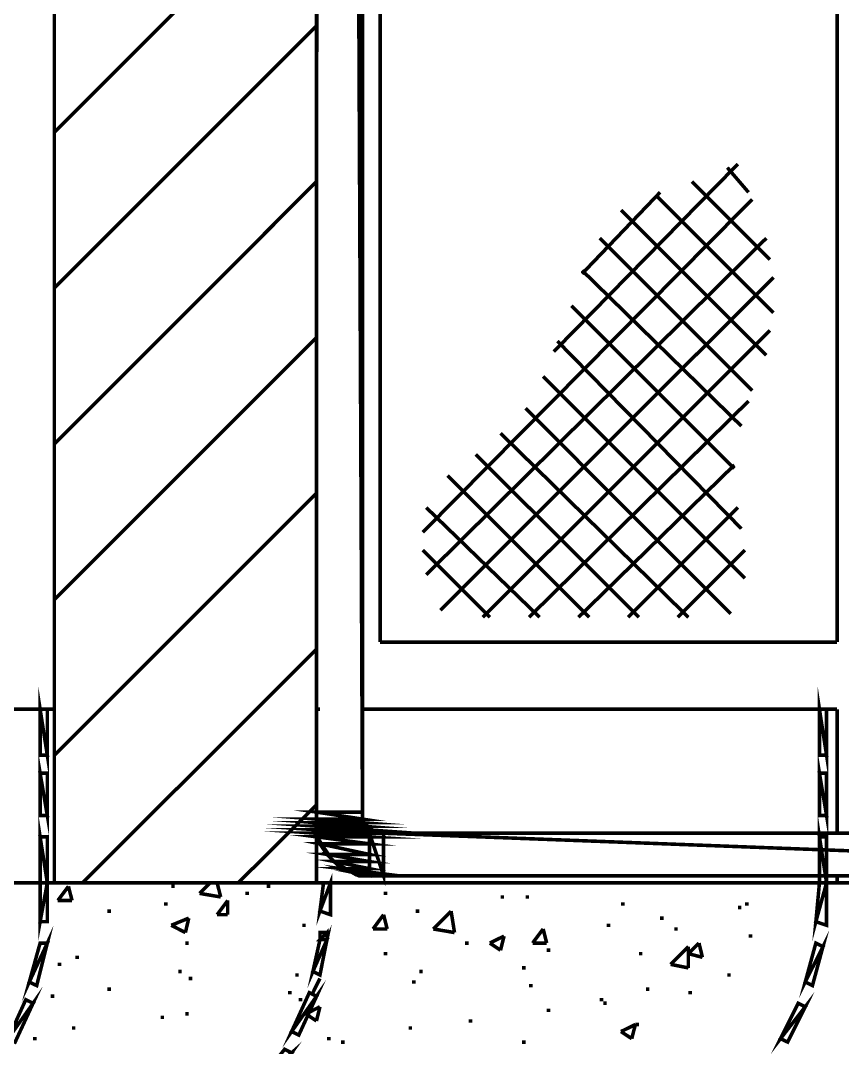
# Model space of a CAD drawing. Header units: metres. Extents: x 3290 to 4536, y 1562 to 1983.
# Drawn here: x 4039.74 to 4045.07, y 1679.94 to 1686.6 of the extents above; entities that cross this region are included whole.
import ezdxf

# ---------------------------------------------------------------- set-up
doc = ezdxf.new("R2010")
doc.units = ezdxf.units.M
for name, color, linetype in [('C00-00-00-BLACK', 7, 'Continuous'), ('C00-00-FF', 5, 'Continuous'), ('C00-FF-00', 3, 'Continuous'), ('CC6-C8-CA', 254, 'Continuous')]:
    doc.layers.add(name, color=color, linetype=linetype)

msp = doc.modelspace()

# ---------------------------------------------------------------- linework, layer by layer
at = {"layer": 'C00-00-00-BLACK', "const_width": 0.02292641924479675}
for points in [[(4039.959683830918, 1742.210179538901), (4039.959683830918, 1681.009589620858)], [(4041.659128560957, 1742.210179538901), (4041.659128560957, 1681.009589620858)], [(4041.659128560957, 1681.330740266146), (4041.681874475126, 1741.889028893613)], [(4041.957533292076, 1741.889028893613), (4041.957533292076, 1681.422265492206)], [(4041.659128560957, 1725.475143973909), (4041.659128560957, 1681.009589620858)], [(4045.035272106867, 1682.56985101896), (4045.035272106867, 1700.820739292486)], [(4042.071804432305, 1682.56985101896), (4042.071804432305, 1696.298093358592)], [(4039.959683830918, 1685.875590544823), (4041.659128560957, 1687.574493705477)], [(4039.959683830918, 1684.865563641852), (4041.659128560957, 1686.565008371892)], [(4043.19772718366, 1684.452887770504), (4044.391887677521, 1685.669252609149)], [(4044.460666989413, 1685.485660587644), (4044.32310836563, 1685.645965125595)], [(4039.959683830918, 1683.854995169496), (4041.659128560957, 1685.554439899535)], [(4044.599308751966, 1685.048614093972), (4044.093482946403, 1685.554439899535)], [(4043.381319205165, 1684.957630437297), (4043.887145010729, 1685.485660587644)], [(4042.348546388026, 1683.282014760196), (4044.484496042352, 1685.440168759306)], [(4044.622596235519, 1684.705259103901), (4043.86439909656, 1685.46237310409)], [(4044.576021268411, 1684.42960028695), (4043.633690538562, 1685.37084787803)], [(4042.370750732809, 1683.006355943246), (4044.576021268411, 1685.188338995295)], [(4044.484496042352, 1684.200516437108), (4043.496131914779, 1685.188338995295)], [(4044.414092022305, 1683.970349448495), (4043.381319205165, 1684.979834782081)], [(4042.462817528255, 1682.776188954634), (4044.622596235519, 1684.934342953743)], [(4044.368600193968, 1683.694690631545), (4043.312539893274, 1684.750750932238)], [(4039.959683830918, 1682.84442669714), (4041.659128560957, 1684.544954565949)], [(4042.73793477582, 1682.730697126296), (4044.599308751966, 1684.590446394287)], [(4044.414092022305, 1683.30530224375), (4043.221014667214, 1684.521667082396)], [(4044.437379505859, 1682.984151598462), (4043.128947871769, 1684.292583232553)], [(4044.345312710414, 1682.753443040465), (4043.01467673154, 1684.085703727494)], [(4043.037422645709, 1682.730697126296), (4044.460666989413, 1684.132278694601)], [(4044.070737032234, 1682.730697126296), (4042.852747485433, 1683.923774481387)], [(4043.750127956331, 1682.730697126296), (4042.692442947483, 1683.78675742699)], [(4043.358031721611, 1682.730697126296), (4044.368600193968, 1683.717978115099)], [(4043.427352602888, 1682.730697126296), (4042.508850925977, 1683.649198803207)], [(4039.959683830918, 1681.836566071709), (4041.659128560957, 1683.534386093593)], [(4043.1062019576, 1682.730697126296), (4042.370750732809, 1683.442319298148)], [(4043.6791823669, 1682.730697126296), (4044.391887677521, 1683.442319298148)], [(4042.783426604158, 1682.730697126296), (4042.348546388026, 1683.167202050583)], [(4044.001416150958, 1682.730697126296), (4044.437379505859, 1683.167202050583)], [(4042.071804432305, 1682.56985101896), (4045.035272106867, 1682.56985101896)], [(4040.143275852424, 1681.009589620858), (4041.659128560957, 1682.523817621237)], [(4039.959683830918, 1682.134429233443), (4035.342858980978, 1682.134429233443)], [(4041.659128560957, 1682.134429233443), (4041.681874475126, 1682.134429233443)], [(4041.659128560957, 1682.134429233443), (4041.681874475126, 1682.134429233443)], [(4041.957533292076, 1682.134429233443), (4045.035272106867, 1682.134429233443)], [(4045.035272106867, 1682.134429233443), (4041.957533292076, 1682.134429233443)], [(4045.035272106867, 1681.330740266146), (4045.035272106867, 1682.134429233443)], [(4041.15276118601, 1681.009589620858), (4041.659128560957, 1681.513790718266)], [(4041.957533292076, 1681.422265492206), (4041.957533292076, 1681.404935271887), (4042.008982383648, 1681.353486180315), (4042.025771034583, 1681.353486180315)], [(4041.659128560957, 1681.330740266146), (4041.669959948657, 1681.296079825508), (4041.764734591027, 1681.150397660951), (4041.916915588204, 1681.06103871243), (4041.957533292076, 1681.055081449195)], [(4041.659128560957, 1681.330740266146), (4041.659128560957, 1681.330740266146), (4041.659128560957, 1681.307452782592), (4041.659128560957, 1681.307452782592)], [(4042.003025120414, 1681.330740266146), (4042.003025120414, 1681.055081449195)], [(4042.025771034583, 1681.330740266146), (4049.468017522855, 1681.330740266146)], [(4042.094550346474, 1681.330740266146), (4042.094550346474, 1681.055081449195)], [(4049.491305006409, 1681.055081449195), (4041.934245808523, 1681.055081449195)], [(4045.035272106867, 1681.009589620858), (4045.035272106867, 1681.055081449195)], [(4066.946627853412, 1681.009589620858), (4018.047353259479, 1681.009589620858)], [(4039.982429745086, 1680.894776911244), (4040.051209056979, 1680.986302137304)], [(4040.074496540532, 1680.894776911244), (4040.051209056979, 1680.986302137304)], [(4040.57869763794, 1681.009589620858), (4040.602526690879, 1681.009589620858)], [(4040.717880969878, 1680.986302137304), (4040.740626884046, 1680.986302137304)], [(4040.901472991383, 1680.940810308966), (4040.969710733889, 1681.009589620858)], [(4041.038490045781, 1680.917522825413), (4041.015202562227, 1681.009589620858)], [(4041.336353207515, 1680.986302137304), (4041.359640691069, 1680.986302137304)], [(4039.982429745086, 1680.894776911244), (4040.074496540532, 1680.894776911244)], [(4040.901472991383, 1680.940810308966), (4041.038490045781, 1680.917522825413)], [(4041.015202562227, 1680.802710115799), (4041.083981874118, 1680.894776911244)], [(4041.083981874118, 1680.802710115799), (4041.083981874118, 1680.894776911244)], [(4041.198794583732, 1680.940810308966), (4041.222082067286, 1680.940810308966)], [(4042.094550346474, 1680.940810308966), (4042.117837830028, 1680.940810308966)], [(4042.852747485433, 1680.917522825413), (4042.875493399603, 1680.917522825413)], [(4043.01467673154, 1680.917522825413), (4043.037422645709, 1680.917522825413)], [(4040.303580390374, 1680.825997599353), (4040.326867873928, 1680.825997599353)], [(4040.67130600277, 1680.872030997075), (4040.694593486324, 1680.872030997075)], [(4042.301971420918, 1680.825997599353), (4042.325258904472, 1680.825997599353)], [(4042.416784130532, 1680.710101750969), (4042.532138409531, 1680.825997599353)], [(4042.554342754315, 1680.686814267415), (4042.532138409531, 1680.825997599353)], [(4043.633690538562, 1680.872030997075), (4043.656978022116, 1680.872030997075)], [(4044.391887677521, 1680.849285082906), (4044.414092022305, 1680.849285082906)], [(4044.437379505859, 1680.872030997075), (4044.460666989413, 1680.872030997075)], [(4040.717880969878, 1680.733930803908), (4040.831610540722, 1680.780505771015)], [(4040.809406195938, 1680.686814267415), (4040.831610540722, 1680.780505771015)], [(4041.015202562227, 1680.802710115799), (4041.083981874118, 1680.802710115799)], [(4042.025771034583, 1680.710101750969), (4042.094550346474, 1680.802710115799)], [(4042.117837830028, 1680.710101750969), (4042.094550346474, 1680.802710115799)], [(4043.887145010729, 1680.780505771015), (4043.910432494282, 1680.780505771015)], [(4040.717880969878, 1680.733930803908), (4040.809406195938, 1680.686814267415)], [(4041.567061765512, 1680.733930803908), (4041.590349249067, 1680.733930803908)], [(4042.025771034583, 1680.710101750969), (4042.117837830028, 1680.710101750969)], [(4042.416784130532, 1680.710101750969), (4042.554342754315, 1680.686814267415)], [(4043.060710129262, 1680.618576524909), (4043.128947871769, 1680.710101750969)], [(4043.152235355323, 1680.618576524909), (4043.128947871769, 1680.710101750969)], [(4043.541623743117, 1680.733930803908), (4043.564911226671, 1680.733930803908)], [(4043.979211806174, 1680.710101750969), (4044.001416150958, 1680.710101750969)], [(4040.809406195938, 1680.618576524909), (4040.831610540722, 1680.618576524909)], [(4042.623122066206, 1680.618576524909), (4042.64640954976, 1680.618576524909)], [(4042.783426604158, 1680.618576524909), (4042.875493399603, 1680.664068353246)], [(4042.783426604158, 1680.618576524909), (4042.852747485433, 1680.572001557801)], [(4042.852747485433, 1680.572001557801), (4042.875493399603, 1680.664068353246)], [(4043.060710129262, 1680.618576524909), (4043.152235355323, 1680.618576524909)], [(4044.070737032234, 1680.549797213017), (4044.139516344125, 1680.618576524909)], [(4044.161720688909, 1680.526509729464), (4044.139516344125, 1680.618576524909)], [(4044.460666989413, 1680.664068353246), (4044.484496042352, 1680.664068353246)], [(4042.094550346474, 1680.549797213017), (4042.117837830028, 1680.549797213017)], [(4043.152235355323, 1680.572001557801), (4043.175522838876, 1680.572001557801)], [(4043.750127956331, 1680.549797213017), (4043.772332301115, 1680.549797213017)], [(4043.95592432262, 1680.480476331741), (4044.070737032234, 1680.595289041355)], [(4044.070737032234, 1680.457730417572), (4044.070737032234, 1680.595289041355)], [(4044.070737032234, 1680.549797213017), (4044.161720688909, 1680.526509729464)], [(4039.982429745086, 1680.480476331741), (4040.00571722864, 1680.480476331741)], [(4040.096700885315, 1680.526509729464), (4040.119988368869, 1680.526509729464)], [(4043.95592432262, 1680.480476331741), (4044.070737032234, 1680.457730417572)], [(4040.763372798215, 1680.434984503403), (4040.786118712384, 1680.434984503403)], [(4041.521569937175, 1680.41169701985), (4041.544857420728, 1680.41169701985)], [(4042.325258904472, 1680.434984503403), (4042.348546388026, 1680.434984503403)], [(4042.991930817371, 1680.457730417572), (4043.01467673154, 1680.457730417572)], [(4044.32310836563, 1680.41169701985), (4044.345312710414, 1680.41169701985)], [(4040.831610540722, 1680.389492675066), (4040.854898024275, 1680.389492675066)], [(4042.279767076134, 1680.366205191512), (4042.301971420918, 1680.366205191512)], [(4042.279767076134, 1680.366205191512), (4042.301971420918, 1680.366205191512)], [(4040.303580390374, 1680.319630224405), (4040.326867873928, 1680.319630224405)], [(4041.475536539453, 1680.297425879621), (4041.498282453621, 1680.297425879621)], [(4043.037422645709, 1680.342917707958), (4043.060710129262, 1680.342917707958)], [(4043.795619784668, 1680.319630224405), (4043.818365698837, 1680.319630224405)], [(4044.070737032234, 1680.297425879621), (4044.093482946403, 1680.297425879621)], [(4039.936396347365, 1680.274138396067), (4039.959683830918, 1680.274138396067)], [(4041.544857420728, 1680.251392481898), (4041.567061765512, 1680.251392481898)], [(4043.496131914779, 1680.251392481898), (4043.518877828948, 1680.251392481898)], [(4043.518877828948, 1680.228646567729), (4043.541623743117, 1680.228646567729)], [(4040.809406195938, 1680.159325686453), (4040.831610540722, 1680.159325686453)], [(4041.590349249067, 1680.159325686453), (4041.681874475126, 1680.205900653561)], [(4041.590349249067, 1680.159325686453), (4041.659128560957, 1680.113833858116)], [(4041.659128560957, 1680.113833858116), (4041.681874475126, 1680.205900653561)], [(4043.152235355323, 1680.182613170007), (4043.175522838876, 1680.182613170007)], [(4040.649101657986, 1680.13712134167), (4040.67130600277, 1680.13712134167)], [(4042.64640954976, 1680.113833858116), (4042.669155463928, 1680.113833858116)], [(4043.633690538562, 1680.045054546224), (4043.726840472777, 1680.090546374562)], [(4043.703552989223, 1679.999021148502), (4043.726840472777, 1680.090546374562)], [(4043.726840472777, 1680.090546374562), (4043.750127956331, 1680.090546374562)], [(4040.074496540532, 1680.067800460393), (4040.096700885315, 1680.067800460393)], [(4042.25647959258, 1680.067800460393), (4042.279767076134, 1680.067800460393)], [(4043.633690538562, 1680.045054546224), (4043.703552989223, 1679.999021148502)], [(4039.822125207135, 1679.999021148502), (4039.845412690689, 1679.999021148502)], [(4041.727366303463, 1679.999021148502), (4041.750653787017, 1679.999021148502)], [(4041.819433098909, 1679.976816803718), (4041.842720582462, 1679.976816803718)], [(4042.991930817371, 1679.976816803718), (4043.01467673154, 1679.976816803718)]]:
    msp.add_lwpolyline(points, dxfattribs=at)
at = {"layer": 'C00-00-FF', "const_width": 0.02292641924479675}
msp.add_lwpolyline([(4041.681874475126, 1680.389492675066), (4041.636382646788, 1680.297425879621)], dxfattribs=at)
at = {"layer": 'C00-FF-00', "const_width": 0.02292641924479675}
for points in [[(4039.867617035473, 1681.836566071709), (4039.91419200258, 1681.836566071709), (4039.867617035473, 1682.134429233443), (4039.867617035473, 1681.836566071709)], [(4044.920459397253, 1681.836566071709), (4044.966492794976, 1681.836566071709), (4044.920459397253, 1682.134429233443), (4044.920459397253, 1681.836566071709)], [(4039.91419200258, 1681.836566071709), (4039.867617035473, 1682.134429233443), (4039.91419200258, 1682.134429233443), (4039.91419200258, 1681.836566071709)], [(4044.966492794976, 1681.836566071709), (4044.920459397253, 1682.134429233443), (4044.966492794976, 1682.134429233443), (4044.966492794976, 1681.836566071709)], [(4039.867617035473, 1681.44555297576), (4039.91419200258, 1681.44555297576), (4039.867617035473, 1681.72012865394), (4039.867617035473, 1681.44555297576)], [(4044.920459397253, 1681.44555297576), (4044.966492794976, 1681.44555297576), (4044.920459397253, 1681.72012865394), (4044.920459397253, 1681.44555297576)], [(4039.91419200258, 1681.44555297576), (4039.867617035473, 1681.72012865394), (4039.91419200258, 1681.72012865394), (4039.91419200258, 1681.44555297576)], [(4044.966492794976, 1681.44555297576), (4044.920459397253, 1681.72012865394), (4044.966492794976, 1681.72012865394), (4044.966492794976, 1681.44555297576)], [(4039.867617035473, 1681.009589620858), (4039.91419200258, 1681.009589620858), (4039.867617035473, 1681.307452782592), (4039.867617035473, 1681.009589620858)], [(4044.920459397253, 1681.009589620858), (4044.966492794976, 1681.009589620858), (4044.920459397253, 1681.307452782592), (4044.920459397253, 1681.009589620858)], [(4039.91419200258, 1681.009589620858), (4039.867617035473, 1681.307452782592), (4039.91419200258, 1681.307452782592), (4039.91419200258, 1681.009589620858)], [(4044.966492794976, 1681.009589620858), (4044.920459397253, 1681.307452782592), (4044.966492794976, 1681.307452782592), (4044.966492794976, 1681.009589620858)], [(4039.91419200258, 1680.757218287461), (4039.867617035473, 1680.757218287461), (4039.91419200258, 1681.009589620858), (4039.91419200258, 1680.757218287461)], [(4044.966492794976, 1680.733930803908), (4044.897171913699, 1680.757218287461), (4044.966492794976, 1681.009589620858), (4044.966492794976, 1680.733930803908)], [(4041.750653787017, 1680.802710115799), (4041.681874475126, 1680.825997599353), (4041.750653787017, 1681.009589620858), (4041.750653787017, 1680.802710115799)], [(4039.867617035473, 1680.757218287461), (4039.91419200258, 1681.009589620858), (4039.867617035473, 1681.009589620858), (4039.867617035473, 1680.757218287461)], [(4041.681874475126, 1680.825997599353), (4041.750653787017, 1681.009589620858), (4041.70516195868, 1681.009589620858), (4041.681874475126, 1680.825997599353)], [(4044.897171913699, 1680.757218287461), (4044.966492794976, 1681.009589620858), (4044.920459397253, 1681.009589620858), (4044.897171913699, 1680.757218287461)], [(4039.845412690689, 1680.342917707958), (4039.797213015427, 1680.366205191512), (4039.91419200258, 1680.618576524909), (4039.845412690689, 1680.342917707958)], [(4041.681874475126, 1680.41169701985), (4041.636382646788, 1680.434984503403), (4041.727366303463, 1680.640780869693), (4041.681874475126, 1680.41169701985)], [(4041.727366303463, 1680.640780869693), (4041.681874475126, 1680.640780869693), (4041.727366303463, 1680.686814267415), (4041.727366303463, 1680.640780869693)], [(4041.681874475126, 1680.640780869693), (4041.727366303463, 1680.686814267415), (4041.681874475126, 1680.686814267415), (4041.681874475126, 1680.640780869693)], [(4044.874967568916, 1680.342917707958), (4044.828392601808, 1680.366205191512), (4044.943205311422, 1680.595289041355), (4044.874967568916, 1680.342917707958)], [(4039.797213015427, 1680.366205191512), (4039.91419200258, 1680.618576524909), (4039.867617035473, 1680.618576524909), (4039.797213015427, 1680.366205191512)], [(4041.636382646788, 1680.434984503403), (4041.727366303463, 1680.640780869693), (4041.681874475126, 1680.640780869693), (4041.636382646788, 1680.434984503403)], [(4044.828392601808, 1680.366205191512), (4044.943205311422, 1680.595289041355), (4044.897171913699, 1680.618576524909), (4044.828392601808, 1680.366205191512)], [(4041.544857420728, 1680.022308632056), (4041.498282453621, 1680.045054546224), (4041.660211699728, 1680.274138396067), (4041.544857420728, 1680.022308632056)], [(4039.705687789367, 1679.976816803718), (4039.660195961029, 1679.999021148502), (4039.822125207135, 1680.228646567729), (4039.705687789367, 1679.976816803718)], [(4041.498282453621, 1680.045054546224), (4041.660211699728, 1680.274138396067), (4041.613095163235, 1680.297425879621), (4041.498282453621, 1680.045054546224)], [(4044.71412146158, 1679.976816803718), (4044.668088063856, 1679.999021148502), (4044.828392601808, 1680.205900653561), (4044.71412146158, 1679.976816803718)], [(4039.660195961029, 1679.999021148502), (4039.822125207135, 1680.228646567729), (4039.774467101258, 1680.251392481898), (4039.660195961029, 1679.999021148502)], [(4044.668088063856, 1679.999021148502), (4044.828392601808, 1680.205900653561), (4044.78290077347, 1680.228646567729), (4044.668088063856, 1679.999021148502)], [(4041.336353207515, 1679.677870503214), (4041.290861379176, 1679.724445470321), (4041.498282453621, 1679.906954353057), (4041.336353207515, 1679.677870503214)], [(4041.290861379176, 1679.724445470321), (4041.498282453621, 1679.906954353057), (4041.452790625284, 1679.930241836611), (4041.290861379176, 1679.724445470321)]]:
    msp.add_lwpolyline(points, close=True, dxfattribs=at)
for points in [[(4039.867617035473, 1682.134429233443), (4039.91419200258, 1682.134429233443)], [(4044.920459397253, 1682.134429233443), (4044.966492794976, 1682.134429233443)], [(4041.613095163235, 1680.297425879621), (4041.659128560957, 1680.274138396067)]]:
    msp.add_lwpolyline(points, dxfattribs=at)
at = {"layer": 'C00-FF-00'}
for points in [[(4039.867617035473, 1681.836566071709), (4039.91419200258, 1681.836566071709), (4039.867617035473, 1682.134429233443), (4039.867617035473, 1681.836566071709)], [(4039.91419200258, 1681.836566071709), (4039.867617035473, 1682.134429233443), (4039.91419200258, 1682.134429233443), (4039.91419200258, 1681.836566071709)], [(4044.920459397253, 1681.836566071709), (4044.966492794976, 1681.836566071709), (4044.920459397253, 1682.134429233443), (4044.920459397253, 1681.836566071709)], [(4044.966492794976, 1681.836566071709), (4044.920459397253, 1682.134429233443), (4044.966492794976, 1682.134429233443), (4044.966492794976, 1681.836566071709)], [(4039.867617035473, 1681.44555297576), (4039.91419200258, 1681.44555297576), (4039.867617035473, 1681.72012865394), (4039.867617035473, 1681.44555297576)], [(4039.91419200258, 1681.44555297576), (4039.867617035473, 1681.72012865394), (4039.91419200258, 1681.72012865394), (4039.91419200258, 1681.44555297576)], [(4044.920459397253, 1681.44555297576), (4044.966492794976, 1681.44555297576), (4044.920459397253, 1681.72012865394), (4044.920459397253, 1681.44555297576)], [(4044.966492794976, 1681.44555297576), (4044.920459397253, 1681.72012865394), (4044.966492794976, 1681.72012865394), (4044.966492794976, 1681.44555297576)], [(4039.867617035473, 1681.009589620858), (4039.91419200258, 1681.009589620858), (4039.867617035473, 1681.307452782592), (4039.867617035473, 1681.009589620858)], [(4039.91419200258, 1681.009589620858), (4039.867617035473, 1681.307452782592), (4039.91419200258, 1681.307452782592), (4039.91419200258, 1681.009589620858)], [(4044.920459397253, 1681.009589620858), (4044.966492794976, 1681.009589620858), (4044.920459397253, 1681.307452782592), (4044.920459397253, 1681.009589620858)], [(4044.966492794976, 1681.009589620858), (4044.920459397253, 1681.307452782592), (4044.966492794976, 1681.307452782592), (4044.966492794976, 1681.009589620858)], [(4039.91419200258, 1680.757218287461), (4039.867617035473, 1680.757218287461), (4039.91419200258, 1681.009589620858), (4039.91419200258, 1680.757218287461)], [(4039.867617035473, 1680.757218287461), (4039.91419200258, 1681.009589620858), (4039.867617035473, 1681.009589620858), (4039.867617035473, 1680.757218287461)], [(4041.750653787017, 1680.802710115799), (4041.681874475126, 1680.825997599353), (4041.750653787017, 1681.009589620858), (4041.750653787017, 1680.802710115799)], [(4041.681874475126, 1680.825997599353), (4041.750653787017, 1681.009589620858), (4041.70516195868, 1681.009589620858), (4041.681874475126, 1680.825997599353)], [(4044.966492794976, 1680.733930803908), (4044.897171913699, 1680.757218287461), (4044.966492794976, 1681.009589620858), (4044.966492794976, 1680.733930803908)], [(4044.897171913699, 1680.757218287461), (4044.966492794976, 1681.009589620858), (4044.920459397253, 1681.009589620858), (4044.897171913699, 1680.757218287461)], [(4041.681874475126, 1680.41169701985), (4041.636382646788, 1680.434984503403), (4041.727366303463, 1680.640780869693), (4041.681874475126, 1680.41169701985)], [(4041.636382646788, 1680.434984503403), (4041.727366303463, 1680.640780869693), (4041.681874475126, 1680.640780869693), (4041.636382646788, 1680.434984503403)], [(4041.727366303463, 1680.640780869693), (4041.681874475126, 1680.640780869693), (4041.727366303463, 1680.686814267415), (4041.727366303463, 1680.640780869693)], [(4041.681874475126, 1680.640780869693), (4041.727366303463, 1680.686814267415), (4041.681874475126, 1680.686814267415), (4041.681874475126, 1680.640780869693)], [(4039.845412690689, 1680.342917707958), (4039.797213015427, 1680.366205191512), (4039.91419200258, 1680.618576524909), (4039.845412690689, 1680.342917707958)], [(4039.797213015427, 1680.366205191512), (4039.91419200258, 1680.618576524909), (4039.867617035473, 1680.618576524909), (4039.797213015427, 1680.366205191512)], [(4044.828392601808, 1680.366205191512), (4044.943205311422, 1680.595289041355), (4044.897171913699, 1680.618576524909), (4044.828392601808, 1680.366205191512)], [(4044.874967568916, 1680.342917707958), (4044.828392601808, 1680.366205191512), (4044.943205311422, 1680.595289041355), (4044.874967568916, 1680.342917707958)], [(4041.498282453621, 1680.045054546224), (4041.660211699728, 1680.274138396067), (4041.613095163235, 1680.297425879621), (4041.498282453621, 1680.045054546224)], [(4039.660195961029, 1679.999021148502), (4039.822125207135, 1680.228646567729), (4039.774467101258, 1680.251392481898), (4039.660195961029, 1679.999021148502)], [(4039.705687789367, 1679.976816803718), (4039.660195961029, 1679.999021148502), (4039.822125207135, 1680.228646567729), (4039.705687789367, 1679.976816803718)], [(4041.544857420728, 1680.022308632056), (4041.498282453621, 1680.045054546224), (4041.660211699728, 1680.274138396067), (4041.544857420728, 1680.022308632056)], [(4044.668088063856, 1679.999021148502), (4044.828392601808, 1680.205900653561), (4044.78290077347, 1680.228646567729), (4044.668088063856, 1679.999021148502)], [(4044.71412146158, 1679.976816803718), (4044.668088063856, 1679.999021148502), (4044.828392601808, 1680.205900653561), (4044.71412146158, 1679.976816803718)]]:
    msp.add_lwpolyline(points, close=True, dxfattribs=at)
at = {"layer": 'CC6-C8-CA', "const_width": 0.02292641924479675}
for points in [[(4041.681874475126, 1741.889028893613), (4041.957533292076, 1681.467757320544), (4041.659128560957, 1681.467757320544), (4041.681874475126, 1741.889028893613)], [(4041.957533292076, 1741.889028893613), (4041.681874475126, 1741.889028893613), (4041.957533292076, 1681.467757320544), (4041.957533292076, 1741.889028893613)], [(4041.957533292076, 1681.422265492206), (4041.659128560957, 1681.422265492206), (4041.957533292076, 1681.398978008652), (4041.957533292076, 1681.422265492206)], [(4041.957533292076, 1681.467757320544), (4041.659128560957, 1681.467757320544), (4041.957533292076, 1681.422265492206), (4041.957533292076, 1681.467757320544)], [(4041.659128560957, 1681.467757320544), (4041.957533292076, 1681.422265492206), (4041.659128560957, 1681.422265492206), (4041.659128560957, 1681.467757320544)], [(4041.659128560957, 1681.422265492206), (4041.957533292076, 1681.398978008652), (4041.659128560957, 1681.398978008652), (4041.659128560957, 1681.422265492206)], [(4042.003025120414, 1681.353486180315), (4041.659128560957, 1681.353486180315), (4042.003025120414, 1681.330740266146), (4042.003025120414, 1681.353486180315)], [(4041.957533292076, 1681.376232094483), (4041.659128560957, 1681.376232094483), (4041.97973763686, 1681.353486180315), (4041.957533292076, 1681.376232094483)], [(4041.957533292076, 1681.398978008652), (4041.659128560957, 1681.398978008652), (4041.957533292076, 1681.376232094483), (4041.957533292076, 1681.398978008652)], [(4041.659128560957, 1681.398978008652), (4041.957533292076, 1681.376232094483), (4041.659128560957, 1681.376232094483), (4041.659128560957, 1681.398978008652)], [(4041.659128560957, 1681.376232094483), (4041.97973763686, 1681.353486180315), (4041.659128560957, 1681.353486180315), (4041.659128560957, 1681.376232094483)], [(4041.957533292076, 1681.376232094483), (4041.659128560957, 1681.376232094483), (4041.957533292076, 1681.376232094483)], [(4041.659128560957, 1681.376232094483), (4041.957533292076, 1681.376232094483), (4041.97973763686, 1681.376232094483), (4041.659128560957, 1681.376232094483)], [(4041.659128560957, 1681.353486180315), (4042.003025120414, 1681.330740266146), (4041.659128560957, 1681.330740266146), (4041.659128560957, 1681.353486180315)], [(4041.97973763686, 1681.353486180315), (4041.659128560957, 1681.353486180315), (4041.97973763686, 1681.353486180315)], [(4041.659128560957, 1681.353486180315), (4041.97973763686, 1681.353486180315), (4042.003025120414, 1681.353486180315), (4041.659128560957, 1681.353486180315)], [(4042.003025120414, 1681.353486180315), (4042.025771034583, 1681.353486180315), (4041.659128560957, 1681.353486180315), (4042.003025120414, 1681.353486180315)], [(4042.003025120414, 1681.353486180315), (4041.659128560957, 1681.353486180315), (4041.97973763686, 1681.353486180315), (4042.003025120414, 1681.353486180315)], [(4042.003025120414, 1681.330740266146), (4042.094550346474, 1681.055081449195), (4042.003025120414, 1681.055081449195), (4042.003025120414, 1681.330740266146)], [(4042.003025120414, 1681.330740266146), (4041.659128560957, 1681.330740266146), (4042.003025120414, 1681.307452782592), (4042.003025120414, 1681.330740266146)], [(4042.003025120414, 1681.307452782592), (4041.659128560957, 1681.307452782592), (4042.003025120414, 1681.261960954254), (4042.003025120414, 1681.307452782592)], [(4049.399238210964, 1681.330740266146), (4042.094550346474, 1681.330740266146), (4049.399238210964, 1681.055081449195), (4049.399238210964, 1681.330740266146)], [(4041.659128560957, 1681.307452782592), (4042.003025120414, 1681.261960954254), (4041.681874475126, 1681.261960954254), (4041.659128560957, 1681.307452782592)], [(4041.659128560957, 1681.330740266146), (4042.003025120414, 1681.307452782592), (4041.659128560957, 1681.307452782592), (4041.659128560957, 1681.330740266146)], [(4042.003025120414, 1681.330740266146), (4041.659128560957, 1681.330740266146), (4042.003025120414, 1681.330740266146)], [(4041.659128560957, 1681.330740266146), (4042.003025120414, 1681.330740266146), (4042.025771034583, 1681.330740266146), (4041.659128560957, 1681.330740266146)], [(4042.094550346474, 1681.330740266146), (4042.003025120414, 1681.330740266146), (4042.094550346474, 1681.055081449195), (4042.094550346474, 1681.330740266146)], [(4042.003025120414, 1681.330740266146), (4042.025771034583, 1681.330740266146), (4042.048516948752, 1681.330740266146), (4042.003025120414, 1681.330740266146)], [(4042.094550346474, 1681.330740266146), (4049.399238210964, 1681.055081449195), (4042.094550346474, 1681.055081449195), (4042.094550346474, 1681.330740266146)], [(4042.094550346474, 1681.330740266146), (4049.215646189459, 1681.330740266146), (4049.238933673013, 1681.330740266146), (4042.094550346474, 1681.330740266146)], [(4049.215646189459, 1681.330740266146), (4049.238933673013, 1681.330740266146), (4042.094550346474, 1681.330740266146), (4049.215646189459, 1681.330740266146)], [(4042.094550346474, 1681.330740266146), (4049.399238210964, 1681.330740266146), (4049.422525694518, 1681.330740266146), (4042.094550346474, 1681.330740266146)], [(4049.399238210964, 1681.330740266146), (4049.422525694518, 1681.330740266146), (4042.094550346474, 1681.330740266146), (4049.399238210964, 1681.330740266146)], [(4042.003025120414, 1681.261960954254), (4041.681874475126, 1681.261960954254), (4042.003025120414, 1681.193181642363), (4042.003025120414, 1681.261960954254)], [(4041.681874475126, 1681.261960954254), (4042.003025120414, 1681.193181642363), (4041.727366303463, 1681.193181642363), (4041.681874475126, 1681.261960954254)], [(4042.003025120414, 1681.193181642363), (4041.727366303463, 1681.193181642363), (4042.003025120414, 1681.14714824464), (4042.003025120414, 1681.193181642363)], [(4042.003025120414, 1681.14714824464), (4041.773941270571, 1681.14714824464), (4042.003025120414, 1681.101114846918), (4042.003025120414, 1681.14714824464)], [(4041.727366303463, 1681.193181642363), (4042.003025120414, 1681.14714824464), (4041.773941270571, 1681.14714824464), (4041.727366303463, 1681.193181642363)], [(4041.773941270571, 1681.14714824464), (4042.003025120414, 1681.101114846918), (4041.819433098909, 1681.101114846918), (4041.773941270571, 1681.14714824464)], [(4042.003025120414, 1681.101114846918), (4041.819433098909, 1681.101114846918), (4042.003025120414, 1681.078368932749), (4042.003025120414, 1681.101114846918)], [(4041.819433098909, 1681.101114846918), (4042.003025120414, 1681.078368932749), (4041.8882124108, 1681.078368932749), (4041.819433098909, 1681.101114846918)], [(4042.003025120414, 1681.078368932749), (4041.8882124108, 1681.078368932749), (4042.003025120414, 1681.055081449195), (4042.003025120414, 1681.078368932749)], [(4041.8882124108, 1681.078368932749), (4042.003025120414, 1681.055081449195), (4041.934245808523, 1681.055081449195), (4041.8882124108, 1681.078368932749)], [(4042.094550346474, 1681.055081449195), (4049.399238210964, 1681.055081449195), (4049.422525694518, 1681.055081449195), (4042.094550346474, 1681.055081449195)], [(4049.399238210964, 1681.055081449195), (4049.422525694518, 1681.055081449195), (4042.094550346474, 1681.055081449195), (4049.399238210964, 1681.055081449195)]]:
    msp.add_lwpolyline(points, close=True, dxfattribs=at)
at = {"layer": 'CC6-C8-CA'}
for points in [[(4041.681874475126, 1741.889028893613), (4041.957533292076, 1681.467757320544), (4041.659128560957, 1681.467757320544), (4041.681874475126, 1741.889028893613)], [(4041.957533292076, 1741.889028893613), (4041.681874475126, 1741.889028893613), (4041.957533292076, 1681.467757320544), (4041.957533292076, 1741.889028893613)], [(4041.957533292076, 1681.467757320544), (4041.659128560957, 1681.467757320544), (4041.957533292076, 1681.422265492206), (4041.957533292076, 1681.467757320544)], [(4041.659128560957, 1681.467757320544), (4041.957533292076, 1681.422265492206), (4041.659128560957, 1681.422265492206), (4041.659128560957, 1681.467757320544)], [(4041.957533292076, 1681.422265492206), (4041.659128560957, 1681.422265492206), (4041.957533292076, 1681.398978008652), (4041.957533292076, 1681.422265492206)], [(4041.659128560957, 1681.422265492206), (4041.957533292076, 1681.398978008652), (4041.659128560957, 1681.398978008652), (4041.659128560957, 1681.422265492206)], [(4041.957533292076, 1681.398978008652), (4041.659128560957, 1681.398978008652), (4041.957533292076, 1681.376232094483), (4041.957533292076, 1681.398978008652)], [(4041.659128560957, 1681.398978008652), (4041.957533292076, 1681.376232094483), (4041.659128560957, 1681.376232094483), (4041.659128560957, 1681.398978008652)], [(4041.957533292076, 1681.376232094483), (4041.659128560957, 1681.376232094483), (4041.957533292076, 1681.376232094483)], [(4041.659128560957, 1681.376232094483), (4041.957533292076, 1681.376232094483), (4041.97973763686, 1681.376232094483), (4041.659128560957, 1681.376232094483)], [(4041.957533292076, 1681.376232094483), (4041.659128560957, 1681.376232094483), (4041.97973763686, 1681.353486180315), (4041.957533292076, 1681.376232094483)], [(4041.659128560957, 1681.376232094483), (4041.97973763686, 1681.353486180315), (4041.659128560957, 1681.353486180315), (4041.659128560957, 1681.376232094483)], [(4041.97973763686, 1681.353486180315), (4041.659128560957, 1681.353486180315), (4041.97973763686, 1681.353486180315)], [(4041.659128560957, 1681.353486180315), (4041.97973763686, 1681.353486180315), (4042.003025120414, 1681.353486180315), (4041.659128560957, 1681.353486180315)], [(4042.003025120414, 1681.353486180315), (4042.025771034583, 1681.353486180315), (4041.659128560957, 1681.353486180315), (4042.003025120414, 1681.353486180315)], [(4042.003025120414, 1681.353486180315), (4041.659128560957, 1681.353486180315), (4041.97973763686, 1681.353486180315), (4042.003025120414, 1681.353486180315)], [(4042.003025120414, 1681.353486180315), (4041.659128560957, 1681.353486180315), (4042.003025120414, 1681.330740266146), (4042.003025120414, 1681.353486180315)], [(4041.659128560957, 1681.353486180315), (4042.003025120414, 1681.330740266146), (4041.659128560957, 1681.330740266146), (4041.659128560957, 1681.353486180315)], [(4042.003025120414, 1681.330740266146), (4041.659128560957, 1681.330740266146), (4042.003025120414, 1681.330740266146)], [(4041.659128560957, 1681.330740266146), (4042.003025120414, 1681.330740266146), (4042.025771034583, 1681.330740266146), (4041.659128560957, 1681.330740266146)], [(4042.003025120414, 1681.330740266146), (4041.659128560957, 1681.330740266146), (4042.003025120414, 1681.307452782592), (4042.003025120414, 1681.330740266146)], [(4041.659128560957, 1681.330740266146), (4042.003025120414, 1681.307452782592), (4041.659128560957, 1681.307452782592), (4041.659128560957, 1681.330740266146)], [(4042.003025120414, 1681.307452782592), (4041.659128560957, 1681.307452782592), (4042.003025120414, 1681.261960954254), (4042.003025120414, 1681.307452782592)], [(4041.659128560957, 1681.307452782592), (4042.003025120414, 1681.261960954254), (4041.681874475126, 1681.261960954254), (4041.659128560957, 1681.307452782592)], [(4042.003025120414, 1681.330740266146), (4042.025771034583, 1681.330740266146), (4042.048516948752, 1681.330740266146), (4042.003025120414, 1681.330740266146)], [(4042.094550346474, 1681.330740266146), (4042.003025120414, 1681.330740266146), (4042.094550346474, 1681.055081449195), (4042.094550346474, 1681.330740266146)], [(4042.003025120414, 1681.330740266146), (4042.094550346474, 1681.055081449195), (4042.003025120414, 1681.055081449195), (4042.003025120414, 1681.330740266146)], [(4042.094550346474, 1681.330740266146), (4049.215646189459, 1681.330740266146), (4049.238933673013, 1681.330740266146), (4042.094550346474, 1681.330740266146)], [(4049.215646189459, 1681.330740266146), (4049.238933673013, 1681.330740266146), (4042.094550346474, 1681.330740266146), (4049.215646189459, 1681.330740266146)], [(4042.094550346474, 1681.330740266146), (4049.399238210964, 1681.330740266146), (4049.422525694518, 1681.330740266146), (4042.094550346474, 1681.330740266146)], [(4049.399238210964, 1681.330740266146), (4049.422525694518, 1681.330740266146), (4042.094550346474, 1681.330740266146), (4049.399238210964, 1681.330740266146)], [(4049.399238210964, 1681.330740266146), (4042.094550346474, 1681.330740266146), (4049.399238210964, 1681.055081449195), (4049.399238210964, 1681.330740266146)], [(4042.094550346474, 1681.330740266146), (4049.399238210964, 1681.055081449195), (4042.094550346474, 1681.055081449195), (4042.094550346474, 1681.330740266146)], [(4042.003025120414, 1681.261960954254), (4041.681874475126, 1681.261960954254), (4042.003025120414, 1681.193181642363), (4042.003025120414, 1681.261960954254)], [(4041.681874475126, 1681.261960954254), (4042.003025120414, 1681.193181642363), (4041.727366303463, 1681.193181642363), (4041.681874475126, 1681.261960954254)], [(4042.003025120414, 1681.193181642363), (4041.727366303463, 1681.193181642363), (4042.003025120414, 1681.14714824464), (4042.003025120414, 1681.193181642363)], [(4041.727366303463, 1681.193181642363), (4042.003025120414, 1681.14714824464), (4041.773941270571, 1681.14714824464), (4041.727366303463, 1681.193181642363)], [(4042.003025120414, 1681.14714824464), (4041.773941270571, 1681.14714824464), (4042.003025120414, 1681.101114846918), (4042.003025120414, 1681.14714824464)], [(4041.773941270571, 1681.14714824464), (4042.003025120414, 1681.101114846918), (4041.819433098909, 1681.101114846918), (4041.773941270571, 1681.14714824464)], [(4042.003025120414, 1681.101114846918), (4041.819433098909, 1681.101114846918), (4042.003025120414, 1681.078368932749), (4042.003025120414, 1681.101114846918)], [(4041.819433098909, 1681.101114846918), (4042.003025120414, 1681.078368932749), (4041.8882124108, 1681.078368932749), (4041.819433098909, 1681.101114846918)], [(4042.003025120414, 1681.078368932749), (4041.8882124108, 1681.078368932749), (4042.003025120414, 1681.055081449195), (4042.003025120414, 1681.078368932749)], [(4041.8882124108, 1681.078368932749), (4042.003025120414, 1681.055081449195), (4041.934245808523, 1681.055081449195), (4041.8882124108, 1681.078368932749)], [(4042.094550346474, 1681.055081449195), (4049.399238210964, 1681.055081449195), (4049.422525694518, 1681.055081449195), (4042.094550346474, 1681.055081449195)], [(4049.399238210964, 1681.055081449195), (4049.422525694518, 1681.055081449195), (4042.094550346474, 1681.055081449195), (4049.399238210964, 1681.055081449195)]]:
    msp.add_lwpolyline(points, close=True, dxfattribs=at)

doc.saveas('drawing.dxf')
